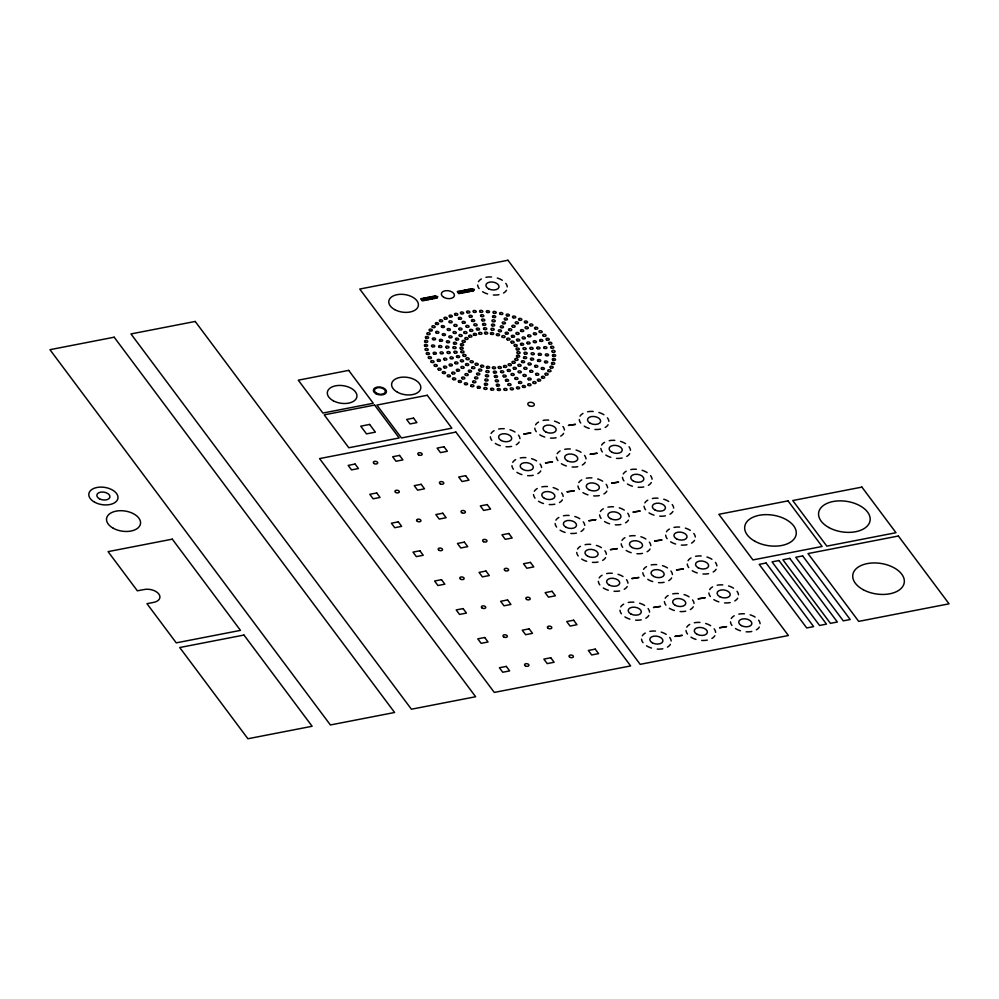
<?xml version="1.0" encoding="UTF-8"?>
<svg xmlns="http://www.w3.org/2000/svg" width="999" height="999" viewBox="0 0 999 999"><rect width="100%" height="100%" fill="white"/><g stroke="black" fill="none" stroke-linecap="round" stroke-linejoin="round"><path stroke-width="1.5" d="M523.938 433.941L530.944 432.942L523.926 434.053M545.529 462.837L552.547 461.838L545.541 462.987M575.362 424.463L568.394 425.412L575.412 424.3M567.132 491.745L574.15 490.746M574.1 490.909L567.132 491.87M596.99 453.321L589.984 454.295L597.015 453.209M611.6 483.104L618.618 482.117L611.613 483.279M595.741 519.755L588.736 520.779L595.754 519.655M633.204 512.012L640.222 511.013L633.191 512.112M617.332 548.688L610.327 549.662L617.357 548.563M631.942 578.471L638.96 577.472L631.942 578.621M654.807 540.921L661.813 539.922M661.8 540.047L654.795 541.046M653.546 607.38L660.551 606.381L653.546 607.529M683.366 568.993L676.398 569.954L683.416 568.831M675.149 636.288L682.155 635.289M682.105 635.451L675.137 636.413M704.994 597.864L698.001 598.838L705.019 597.739M719.617 627.647L726.623 626.648L719.617 627.822M436.925 297.989L437.737 296.653L435.389 295.941L420.779 298.776L422.302 300.824L436.925 297.989L432.18 296.566M470.804 288.961L473.951 289.935M468.668 289.373L473.351 290.809M466.545 289.785L471.216 291.221M464.41 290.209L469.093 291.646M462.287 290.622L466.958 292.058M460.152 291.034L464.835 292.47M458.029 291.446L462.699 292.882M457.929 292.482L460.576 293.294M434.303 296.154L437.45 297.115M430.045 296.978L434.727 298.414M427.922 297.39L432.604 298.826M425.786 297.802L430.469 299.238M423.663 298.214L428.346 299.65M421.528 298.626L426.211 300.062M421.441 299.675L424.088 300.487M506.481 290.284A14.948 8.866 8.7 0 1 503.558 293.007M498.938 294.668A14.948 8.866 8.7 0 1 493.344 294.992M487.612 293.956A14.948 8.866 8.7 0 1 482.617 291.708M479.12 288.586A14.948 8.866 8.7 0 1 477.659 285.065M478.446 281.693A14.948 8.866 8.7 0 1 481.368 278.971M485.976 277.322A14.948 8.866 8.7 0 1 491.583 276.985M497.315 278.022A14.948 8.866 8.7 0 1 502.31 280.282M505.806 283.391A14.948 8.866 8.7 0 1 507.267 286.913M519.155 442.033A14.948 8.866 8.7 0 1 516.233 444.755M511.625 446.403A14.948 8.866 8.7 0 1 506.031 446.74M500.299 445.691A14.948 8.866 8.7 0 1 495.304 443.444M491.808 440.322A14.948 8.866 8.7 0 1 490.347 436.8M491.133 433.429A14.948 8.866 8.7 0 1 494.055 430.706M498.663 429.058A14.948 8.866 8.7 0 1 504.258 428.721M509.989 429.77A14.948 8.866 8.7 0 1 514.985 432.018M518.481 435.139A14.948 8.866 8.7 0 1 519.955 438.648M540.759 470.941A14.948 8.866 8.7 0 1 537.837 473.663M533.229 475.312A14.948 8.866 8.7 0 1 527.634 475.636M521.903 474.6A14.948 8.866 8.7 0 1 516.908 472.352M513.411 469.23A14.948 8.866 8.7 0 1 511.938 465.709M512.737 462.337A14.948 8.866 8.7 0 1 515.659 459.615M520.267 457.967A14.948 8.866 8.7 0 1 525.861 457.629M531.593 458.678A14.948 8.866 8.7 0 1 536.588 460.926M540.084 464.048A14.948 8.866 8.7 0 1 541.545 467.557M562.362 499.85A14.948 8.866 8.7 0 1 559.44 502.559M554.832 504.22A14.948 8.866 8.7 0 1 549.238 504.545M543.493 503.508A14.948 8.866 8.7 0 1 538.511 501.261M535.014 498.139A14.948 8.866 8.7 0 1 533.541 494.617M534.34 491.246A14.948 8.866 8.7 0 1 537.262 488.523M541.87 486.875A14.948 8.866 8.7 0 1 547.464 486.538M553.196 487.574A14.948 8.866 8.7 0 1 558.191 489.835M561.688 492.957A14.948 8.866 8.7 0 1 563.149 496.466M583.965 528.746A14.948 8.866 8.7 0 1 581.043 531.468M576.435 533.129A14.948 8.866 8.7 0 1 570.829 533.454M565.097 532.417A14.948 8.866 8.7 0 1 560.102 530.169M556.618 527.047A14.948 8.866 8.7 0 1 555.144 523.526M555.931 520.154A14.948 8.866 8.7 0 1 558.853 517.432M563.473 515.784A14.948 8.866 8.7 0 1 569.068 515.447M574.8 516.483A14.948 8.866 8.7 0 1 579.795 518.743M583.291 521.865A14.948 8.866 8.7 0 1 584.752 525.374M605.569 557.654A14.948 8.866 8.7 0 1 602.647 560.377M598.039 562.037A14.948 8.866 8.7 0 1 592.432 562.362M586.7 561.326A14.948 8.866 8.7 0 1 581.705 559.078M578.209 555.956A14.948 8.866 8.7 0 1 576.748 552.435M577.534 549.063A14.948 8.866 8.7 0 1 580.456 546.341M585.077 544.692A14.948 8.866 8.7 0 1 590.671 544.355M596.403 545.392A14.948 8.866 8.7 0 1 601.398 547.652M604.894 550.774A14.948 8.866 8.7 0 1 606.356 554.283M627.172 586.563A14.948 8.866 8.7 0 1 624.25 589.285M619.63 590.933A14.948 8.866 8.7 0 1 614.035 591.271M608.304 590.234A14.948 8.866 8.7 0 1 603.309 587.974M599.812 584.865A14.948 8.866 8.7 0 1 598.351 581.343M599.138 577.971A14.948 8.866 8.7 0 1 602.06 575.249M606.68 573.588A14.948 8.866 8.7 0 1 612.275 573.264M618.006 574.3A14.948 8.866 8.7 0 1 623.001 576.548M626.498 579.67A14.948 8.866 8.7 0 1 627.959 583.191M648.776 615.471A14.948 8.866 8.7 0 1 645.854 618.194M641.233 619.842A14.948 8.866 8.7 0 1 635.639 620.179M629.907 619.143A14.948 8.866 8.7 0 1 624.912 616.883M621.415 613.761A14.948 8.866 8.7 0 1 619.954 610.252M620.741 606.88A14.948 8.866 8.7 0 1 623.663 604.158M628.271 602.497A14.948 8.866 8.7 0 1 633.878 602.172M639.61 603.209A14.948 8.866 8.7 0 1 644.605 605.456M648.101 608.578A14.948 8.866 8.7 0 1 649.562 612.1M670.379 644.38A14.948 8.866 8.7 0 1 667.457 647.102M662.837 648.751A14.948 8.866 8.7 0 1 657.242 649.088M651.51 648.051A14.948 8.866 8.7 0 1 646.515 645.791M643.019 642.669A14.948 8.866 8.7 0 1 641.558 639.16M642.345 635.776A14.948 8.866 8.7 0 1 645.267 633.066M649.874 631.405A14.948 8.866 8.7 0 1 655.481 631.081M661.213 632.117A14.948 8.866 8.7 0 1 666.208 634.365M669.705 637.487A14.948 8.866 8.7 0 1 671.166 641.008M714.834 635.739A14.948 8.866 8.7 0 1 711.912 638.461M707.304 640.109A14.948 8.866 8.7 0 1 701.71 640.446M695.978 639.41A14.948 8.866 8.7 0 1 690.983 637.15M687.487 634.028A14.948 8.866 8.7 0 1 686.026 630.519M686.812 627.147A14.948 8.866 8.7 0 1 689.735 624.425M694.342 622.764A14.948 8.866 8.7 0 1 699.937 622.439M705.669 623.476A14.948 8.866 8.7 0 1 710.664 625.724M714.16 628.846A14.948 8.866 8.7 0 1 715.634 632.367M693.231 606.83A14.948 8.866 8.7 0 1 690.309 609.552M685.701 611.201A14.948 8.866 8.7 0 1 680.107 611.538M674.375 610.501A14.948 8.866 8.7 0 1 669.38 608.254M665.883 605.132A14.948 8.866 8.7 0 1 664.422 601.61M665.209 598.239A14.948 8.866 8.7 0 1 668.131 595.516M672.739 593.868A14.948 8.866 8.7 0 1 678.333 593.531M684.078 594.567A14.948 8.866 8.7 0 1 689.06 596.815M692.557 599.937A14.948 8.866 8.7 0 1 694.03 603.458M671.64 577.922A14.948 8.866 8.7 0 1 668.718 580.644M664.098 582.305A14.948 8.866 8.7 0 1 658.503 582.629M652.772 581.593A14.948 8.866 8.7 0 1 647.777 579.345M644.28 576.223A14.948 8.866 8.7 0 1 642.819 572.702M643.606 569.33A14.948 8.866 8.7 0 1 646.528 566.608M651.136 564.959A14.948 8.866 8.7 0 1 656.743 564.622M662.474 565.659A14.948 8.866 8.7 0 1 667.469 567.919M670.953 571.041A14.948 8.866 8.7 0 1 672.427 574.55M650.037 549.013A14.948 8.866 8.7 0 1 647.115 551.735M642.494 553.396A14.948 8.866 8.7 0 1 636.9 553.721M631.168 552.684A14.948 8.866 8.7 0 1 626.173 550.437M622.677 547.315A14.948 8.866 8.7 0 1 621.216 543.793M622.002 540.422A14.948 8.866 8.7 0 1 624.924 537.699M629.532 536.051A14.948 8.866 8.7 0 1 635.139 535.714M640.871 536.75A14.948 8.866 8.7 0 1 645.866 539.01M649.362 542.132A14.948 8.866 8.7 0 1 650.824 545.641M628.433 520.117A14.948 8.866 8.7 0 1 625.511 522.827M620.891 524.487A14.948 8.866 8.7 0 1 615.297 524.812M609.565 523.776A14.948 8.866 8.7 0 1 604.57 521.528M601.073 518.406A14.948 8.866 8.7 0 1 599.612 514.885M600.399 511.513A14.948 8.866 8.7 0 1 603.321 508.791M607.941 507.142A14.948 8.866 8.7 0 1 613.536 506.805M619.268 507.842A14.948 8.866 8.7 0 1 624.263 510.102M627.759 513.224A14.948 8.866 8.7 0 1 629.22 516.733M606.83 491.208A14.948 8.866 8.7 0 1 603.908 493.931M599.3 495.579A14.948 8.866 8.7 0 1 593.693 495.904M587.961 494.867A14.948 8.866 8.7 0 1 582.966 492.619M579.47 489.498A14.948 8.866 8.7 0 1 578.009 485.976M578.796 482.604A14.948 8.866 8.7 0 1 581.718 479.882M586.338 478.234A14.948 8.866 8.7 0 1 591.932 477.897M597.664 478.946A14.948 8.866 8.7 0 1 602.659 481.193M606.156 484.315A14.948 8.866 8.7 0 1 607.617 487.824M585.227 462.3A14.948 8.866 8.7 0 1 582.305 465.022M577.697 466.67A14.948 8.866 8.7 0 1 572.09 467.008M566.358 465.959A14.948 8.866 8.7 0 1 561.363 463.711M557.879 460.589A14.948 8.866 8.7 0 1 556.406 457.08M557.192 453.696A14.948 8.866 8.7 0 1 560.114 450.974M564.735 449.325A14.948 8.866 8.7 0 1 570.329 448.988M576.061 450.037A14.948 8.866 8.7 0 1 581.056 452.285M584.552 455.407A14.948 8.866 8.7 0 1 586.013 458.928M563.623 433.391A14.948 8.866 8.7 0 1 560.701 436.113M556.093 437.762A14.948 8.866 8.7 0 1 550.499 438.099M544.755 437.05A14.948 8.866 8.7 0 1 539.772 434.802M536.276 431.68A14.948 8.866 8.7 0 1 534.802 428.171M535.601 424.787A14.948 8.866 8.7 0 1 538.523 422.065M543.131 420.417A14.948 8.866 8.7 0 1 548.726 420.092M554.457 421.128A14.948 8.866 8.7 0 1 559.452 423.376M562.949 426.498A14.948 8.866 8.7 0 1 564.41 430.02M608.091 424.75A14.948 8.866 8.7 0 1 605.169 427.472M600.561 429.12A14.948 8.866 8.7 0 1 594.954 429.458M589.223 428.421A14.948 8.866 8.7 0 1 584.228 426.161M580.731 423.039A14.948 8.866 8.7 0 1 579.27 419.53M580.057 416.146A14.948 8.866 8.7 0 1 582.979 413.436M587.599 411.775A14.948 8.866 8.7 0 1 593.194 411.451M598.925 412.487A14.948 8.866 8.7 0 1 603.92 414.735M607.417 417.857A14.948 8.866 8.7 0 1 608.878 421.378M629.695 453.658A14.948 8.866 8.7 0 1 626.773 456.381M622.152 458.029A14.948 8.866 8.7 0 1 616.558 458.366M610.826 457.317A14.948 8.866 8.7 0 1 605.831 455.069M602.335 451.948A14.948 8.866 8.7 0 1 600.874 448.439M601.66 445.054A14.948 8.866 8.7 0 1 604.582 442.332M609.203 440.684A14.948 8.866 8.7 0 1 614.797 440.359M620.529 441.396A14.948 8.866 8.7 0 1 625.524 443.643M629.02 446.765A14.948 8.866 8.7 0 1 630.481 450.287M651.298 482.567A14.948 8.866 8.7 0 1 648.376 485.289M643.756 486.938A14.948 8.866 8.7 0 1 638.161 487.275M632.429 486.226A14.948 8.866 8.7 0 1 627.434 483.978M623.938 480.856A14.948 8.866 8.7 0 1 622.477 477.347M623.264 473.963A14.948 8.866 8.7 0 1 626.186 471.241M630.794 469.592A14.948 8.866 8.7 0 1 636.4 469.255M642.132 470.304A14.948 8.866 8.7 0 1 647.127 472.552M650.624 475.674A14.948 8.866 8.7 0 1 652.085 479.195M672.901 511.476A14.948 8.866 8.7 0 1 669.967 514.198M665.359 515.846A14.948 8.866 8.7 0 1 659.765 516.171M654.033 515.134A14.948 8.866 8.7 0 1 649.038 512.887M645.541 509.765A14.948 8.866 8.7 0 1 644.08 506.243M644.867 502.872A14.948 8.866 8.7 0 1 647.789 500.149M652.397 498.501A14.948 8.866 8.7 0 1 658.004 498.164M663.736 499.213A14.948 8.866 8.7 0 1 668.731 501.461M672.215 504.582A14.948 8.866 8.7 0 1 673.688 508.091M694.492 540.384A14.948 8.866 8.7 0 1 691.57 543.094M686.962 544.755A14.948 8.866 8.7 0 1 681.368 545.079M675.636 544.043A14.948 8.866 8.7 0 1 670.641 541.795M667.145 538.673A14.948 8.866 8.7 0 1 665.684 535.152M666.47 531.78A14.948 8.866 8.7 0 1 669.392 529.058M674 527.41A14.948 8.866 8.7 0 1 679.595 527.072M685.339 528.109A14.948 8.866 8.7 0 1 690.321 530.369M693.818 533.491A14.948 8.866 8.7 0 1 695.292 537M716.096 569.293A14.948 8.866 8.7 0 1 713.174 572.002M708.566 573.663A14.948 8.866 8.7 0 1 702.971 573.988M697.24 572.951A14.948 8.866 8.7 0 1 692.245 570.704M688.748 567.582A14.948 8.866 8.7 0 1 687.275 564.06M688.074 560.689A14.948 8.866 8.7 0 1 690.996 557.966M695.604 556.318A14.948 8.866 8.7 0 1 701.198 555.981M706.93 557.017A14.948 8.866 8.7 0 1 711.925 559.278M715.421 562.4A14.948 8.866 8.7 0 1 716.895 565.909M737.699 598.189A14.948 8.866 8.7 0 1 734.777 600.911M730.169 602.572A14.948 8.866 8.7 0 1 724.575 602.897M718.83 601.86A14.948 8.866 8.7 0 1 713.848 599.612M710.351 596.49A14.948 8.866 8.7 0 1 708.878 592.969M709.677 589.597A14.948 8.866 8.7 0 1 712.599 586.875M717.207 585.227A14.948 8.866 8.7 0 1 722.801 584.89M728.533 585.926A14.948 8.866 8.7 0 1 733.528 588.186M737.025 591.308A14.948 8.866 8.7 0 1 738.486 594.817M759.302 627.097A14.948 8.866 8.7 0 1 756.38 629.82M751.772 631.468A14.948 8.866 8.7 0 1 746.166 631.805M740.434 630.769A14.948 8.866 8.7 0 1 735.439 628.521M731.955 625.399A14.948 8.866 8.7 0 1 730.481 621.878M731.268 618.506A14.948 8.866 8.7 0 1 734.203 615.784M738.81 614.135A14.948 8.866 8.7 0 1 744.405 613.798M750.137 614.835A14.948 8.866 8.7 0 1 755.132 617.082M758.628 620.204A14.948 8.866 8.7 0 1 760.089 623.726M474.225 289.473L473.414 290.796L458.803 293.644L457.267 291.596L471.89 288.748L474.225 289.473M507.967 260.252L359.752 289.048L640.184 664.335L788.411 635.526L507.967 260.252M114.173 337.2L49.95 349.687L330.394 724.962L394.617 712.487L114.173 337.2M195.205 321.453L130.969 333.941L411.413 709.215L475.636 696.74L195.205 321.453M348.688 370.379L298.289 380.182L322.877 413.062L373.264 403.271L348.688 370.379M374.613 405.07L324.213 414.86L348.801 447.752L399.188 437.962L374.613 405.07M427.272 395.279L376.873 405.07L401.448 437.962L451.848 428.171L427.272 395.279M369.618 424.438L360.726 426.173L366.496 433.878L375.387 432.155L369.618 424.438M413.549 418.106L406.63 419.443L409.99 423.938L416.908 422.602L413.549 418.106M455.906 432.092L319.555 458.591L494.28 692.419L630.644 665.921L455.906 432.092M355.095 464.048L348.176 465.397L351.536 469.892L358.454 468.543L355.095 464.048M399.55 455.407L392.644 456.755L396.004 461.251L402.922 459.902L399.55 455.407M444.018 446.765L437.1 448.114L440.459 452.609L447.377 451.273L444.018 446.765M376.698 492.957L369.78 494.305L373.139 498.801L380.057 497.452L376.698 492.957M421.153 484.315L414.235 485.664L417.607 490.159L424.513 488.811L421.153 484.315M465.621 475.674L458.703 477.023L462.062 481.518L468.981 480.169L465.621 475.674M172.303 539.16L108.079 551.635L137.363 590.821L144.143 589.51A11.064 6.568 8.7 0 1 158.829 594.005A11.064 6.568 8.7 0 1 153.746 602.36L146.965 603.671L176.249 642.856L240.472 630.381L172.303 539.16M398.301 521.865L391.383 523.214L394.742 527.709L401.66 526.361L398.301 521.865M442.757 513.224L435.839 514.572L439.198 519.068L446.116 517.719L442.757 513.224M487.225 504.582L480.307 505.931L483.666 510.427L490.584 509.078L487.225 504.582M419.892 550.774L412.987 552.122L416.346 556.618L423.251 555.269L419.892 550.774M464.36 542.132L457.442 543.481L460.801 547.976L467.719 546.628L464.36 542.132M508.828 533.491L501.91 534.84L505.269 539.335L512.187 537.986L508.828 533.491M788.011 500.874L718.843 514.31L752.934 559.915L822.102 546.478L788.011 500.874M861.912 487.1L792.744 500.536L826.835 546.141L895.991 532.704L861.912 487.1M441.496 579.682L434.577 581.018L437.937 585.526L444.855 584.178L441.496 579.682M485.964 571.041L479.045 572.39L482.405 576.885L489.323 575.536L485.964 571.041M530.432 562.4L523.513 563.748L526.873 568.244L533.791 566.895L530.432 562.4M243.968 635.052L179.733 647.527L247.902 738.748L312.125 726.273L243.968 635.052M463.099 608.591L456.181 609.927L459.54 614.422L466.458 613.086L463.099 608.591M507.567 599.949L500.649 601.286L504.008 605.794L510.926 604.445L507.567 599.949M552.035 591.308L545.117 592.657L548.476 597.152L555.394 595.804L552.035 591.308M898.376 536.013L808.016 553.571L858.703 621.378L949.05 603.821L898.376 536.013M766.108 563.024L759.19 564.36L806.717 627.959L813.636 626.61L766.108 563.024M778.958 560.526L772.04 561.863L819.567 625.461L826.485 624.125L778.958 560.526M789.822 558.416L782.904 559.752L830.431 623.351L837.349 622.002L789.822 558.416M802.672 555.919L795.753 557.255L843.281 620.854L850.199 619.517L802.672 555.919M484.702 637.499L477.784 638.836L481.143 643.331L488.061 641.995L484.702 637.499M529.17 628.858L522.252 630.194L525.611 634.69L532.529 633.354L529.17 628.858M573.638 620.217L566.72 621.553L570.079 626.061L576.997 624.712L573.638 620.217M506.306 666.395L499.388 667.744L502.747 672.24L509.665 670.903L506.306 666.395M550.774 657.767L543.856 659.103L547.215 663.598L554.133 662.262L550.774 657.767M595.229 649.125L588.324 650.461L591.683 654.957L598.601 653.621L595.229 649.125M755.007 541.321A26.011 15.435 8.7 0 0 796.103 534.752A26.011 15.435 8.7 0 0 760.314 515.097A26.011 15.435 8.7 0 0 755.007 541.321M828.895 527.547A26.011 15.435 8.7 0 0 870.004 520.991A26.011 15.435 8.7 0 0 834.202 501.323A26.011 15.435 8.7 0 0 828.895 527.547M863.061 589.622A26.011 15.435 8.7 0 0 904.17 583.054A26.011 15.435 8.7 0 0 868.368 563.399A26.011 15.435 8.7 0 0 863.061 589.622M394.705 309.615A14.948 8.866 8.7 0 0 418.319 305.856A14.948 8.866 8.7 0 0 397.752 294.555A14.948 8.866 8.7 0 0 394.705 309.615M443.931 297.427A6.643 3.946 8.7 0 0 454.433 295.754A6.643 3.946 8.7 0 0 445.292 290.734A6.643 3.946 8.7 0 0 443.931 297.427M488.511 288.773A6.643 3.946 8.7 0 0 499.013 287.1A6.643 3.946 8.7 0 0 489.872 282.08A6.643 3.946 8.7 0 0 488.511 288.773M479.295 334.016A1.661 0.987 8.7 0 0 481.955 333.654A1.661 0.987 8.7 0 0 479.732 332.367A1.661 0.987 8.7 0 0 479.295 334.016M485.089 333.728A1.661 0.987 8.7 0 0 487.724 333.354A1.661 0.987 8.7 0 0 485.502 332.068A1.661 0.987 8.7 0 0 485.089 333.728M491.033 334.19A1.661 0.987 8.7 0 0 493.681 333.816A1.661 0.987 8.7 0 0 491.446 332.53A1.661 0.987 8.7 0 0 491.033 334.19M496.903 335.402A1.661 0.987 8.7 0 0 499.537 335.015A1.661 0.987 8.7 0 0 497.29 333.741A1.661 0.987 8.7 0 0 496.903 335.402M502.422 337.287A1.661 0.987 8.7 0 0 505.057 336.9A1.661 0.987 8.7 0 0 502.797 335.627A1.661 0.987 8.7 0 0 502.422 337.287M507.355 339.785A1.661 0.987 8.7 0 0 509.989 339.385A1.661 0.987 8.7 0 0 507.717 338.124A1.661 0.987 8.7 0 0 507.355 339.785M511.488 342.782A1.661 0.987 8.7 0 0 514.11 342.37A1.661 0.987 8.7 0 0 511.838 341.121A1.661 0.987 8.7 0 0 511.488 342.782M514.647 346.141A1.661 0.987 8.7 0 0 517.257 345.716A1.661 0.987 8.7 0 0 514.985 344.468A1.661 0.987 8.7 0 0 514.647 346.141M516.683 349.712A1.661 0.987 8.7 0 0 519.293 349.288A1.661 0.987 8.7 0 0 516.995 348.039A1.661 0.987 8.7 0 0 516.683 349.712M517.507 353.346A1.661 0.987 8.7 0 0 520.104 352.909A1.661 0.987 8.7 0 0 517.819 351.673A1.661 0.987 8.7 0 0 517.507 353.346M517.082 356.88A1.661 0.987 8.7 0 0 519.68 356.443A1.661 0.987 8.7 0 0 517.382 355.207A1.661 0.987 8.7 0 0 517.082 356.88M515.447 360.164A1.661 0.987 8.7 0 0 518.031 359.715A1.661 0.987 8.7 0 0 515.721 358.491A1.661 0.987 8.7 0 0 515.447 360.164M512.649 363.062A1.661 0.987 8.7 0 0 515.234 362.6A1.661 0.987 8.7 0 0 512.912 361.376A1.661 0.987 8.7 0 0 512.649 363.062M508.728 365.372A1.661 0.987 8.7 0 0 511.388 365.035A1.661 0.987 8.7 0 0 509.19 363.723A1.661 0.987 8.7 0 0 508.728 365.372M504.033 367.12A1.661 0.987 8.7 0 0 506.693 366.77A1.661 0.987 8.7 0 0 504.483 365.472A1.661 0.987 8.7 0 0 504.033 367.12M498.688 368.169A1.661 0.987 8.7 0 0 501.336 367.807A1.661 0.987 8.7 0 0 499.125 366.508A1.661 0.987 8.7 0 0 498.688 368.169M492.919 368.456A1.661 0.987 8.7 0 0 495.566 368.094A1.661 0.987 8.7 0 0 493.344 366.808A1.661 0.987 8.7 0 0 492.919 368.456M486.975 367.994A1.661 0.987 8.7 0 0 489.622 367.62A1.661 0.987 8.7 0 0 487.387 366.346A1.661 0.987 8.7 0 0 486.975 367.994M481.131 366.795A1.661 0.987 8.7 0 0 483.766 366.408A1.661 0.987 8.7 0 0 481.518 365.135A1.661 0.987 8.7 0 0 481.131 366.795M475.611 364.91A1.661 0.987 8.7 0 0 478.246 364.523A1.661 0.987 8.7 0 0 475.999 363.249A1.661 0.987 8.7 0 0 475.611 364.91M470.691 362.425A1.661 0.987 8.7 0 0 473.314 362.025A1.661 0.987 8.7 0 0 471.053 360.764A1.661 0.987 8.7 0 0 470.691 362.425M466.57 359.44A1.661 0.987 8.7 0 0 469.193 359.028A1.661 0.987 8.7 0 0 466.92 357.767A1.661 0.987 8.7 0 0 466.57 359.44M463.436 356.094A1.661 0.987 8.7 0 0 466.046 355.669A1.661 0.987 8.7 0 0 463.773 354.42A1.661 0.987 8.7 0 0 463.436 356.094M461.413 352.522A1.661 0.987 8.7 0 0 464.023 352.098A1.661 0.987 8.7 0 0 461.738 350.849A1.661 0.987 8.7 0 0 461.413 352.522M460.601 348.888A1.661 0.987 8.7 0 0 463.199 348.464A1.661 0.987 8.7 0 0 460.914 347.227A1.661 0.987 8.7 0 0 460.601 348.888M461.026 345.367A1.661 0.987 8.7 0 0 463.623 344.917A1.661 0.987 8.7 0 0 461.326 343.693A1.661 0.987 8.7 0 0 461.026 345.367M462.687 342.083A1.661 0.987 8.7 0 0 465.284 341.633A1.661 0.987 8.7 0 0 462.974 340.409A1.661 0.987 8.7 0 0 462.687 342.083M465.497 339.198A1.661 0.987 8.7 0 0 468.081 338.748A1.661 0.987 8.7 0 0 465.771 337.525A1.661 0.987 8.7 0 0 465.497 339.198M469.243 336.788A1.661 0.987 8.7 0 0 471.903 336.438A1.661 0.987 8.7 0 0 469.705 335.14A1.661 0.987 8.7 0 0 469.243 336.788M473.938 335.052A1.661 0.987 8.7 0 0 476.598 334.702A1.661 0.987 8.7 0 0 474.388 333.404A1.661 0.987 8.7 0 0 473.938 335.052M441.92 327.272A1.661 0.987 8.7 0 0 444.505 326.81A1.661 0.987 8.7 0 0 442.195 325.599A1.661 0.987 8.7 0 0 441.92 327.272M455.132 315.01A1.661 0.987 8.7 0 0 457.792 314.648A1.661 0.987 8.7 0 0 455.581 313.361A1.661 0.987 8.7 0 0 455.132 315.01M470.179 331.044A1.661 0.987 8.7 0 0 472.839 330.694A1.661 0.987 8.7 0 0 470.629 329.395A1.661 0.987 8.7 0 0 470.179 331.044M466.421 327.035A1.661 0.987 8.7 0 0 469.068 326.673A1.661 0.987 8.7 0 0 466.858 325.387A1.661 0.987 8.7 0 0 466.421 327.035M462.662 323.027A1.661 0.987 8.7 0 0 465.309 322.665A1.661 0.987 8.7 0 0 463.099 321.378A1.661 0.987 8.7 0 0 462.662 323.027M458.891 319.018A1.661 0.987 8.7 0 0 461.55 318.656A1.661 0.987 8.7 0 0 459.34 317.37A1.661 0.987 8.7 0 0 458.891 319.018M449.675 316.795A1.661 0.987 8.7 0 0 452.297 316.396A1.661 0.987 8.7 0 0 450.025 315.135A1.661 0.987 8.7 0 0 449.675 316.795M444.567 318.918A1.661 0.987 8.7 0 0 447.227 318.569A1.661 0.987 8.7 0 0 445.017 317.27A1.661 0.987 8.7 0 0 444.567 318.918M464.31 333.216A1.661 0.987 8.7 0 0 466.97 332.867A1.661 0.987 8.7 0 0 464.76 331.568A1.661 0.987 8.7 0 0 464.31 333.216M459.365 329.645A1.661 0.987 8.7 0 0 462.025 329.295A1.661 0.987 8.7 0 0 459.827 327.997A1.661 0.987 8.7 0 0 459.365 329.645M454.433 326.061A1.661 0.987 8.7 0 0 457.092 325.724A1.661 0.987 8.7 0 0 454.895 324.425A1.661 0.987 8.7 0 0 454.433 326.061M449.5 322.49A1.661 0.987 8.7 0 0 452.16 322.153A1.661 0.987 8.7 0 0 449.95 320.841A1.661 0.987 8.7 0 0 449.5 322.49M440.022 321.441A1.661 0.987 8.7 0 0 442.644 321.041A1.661 0.987 8.7 0 0 440.384 319.78A1.661 0.987 8.7 0 0 440.022 321.441M436.026 324.288A1.661 0.987 8.7 0 0 438.611 323.838A1.661 0.987 8.7 0 0 436.301 322.615A1.661 0.987 8.7 0 0 436.026 324.288M459.602 336.213A1.661 0.987 8.7 0 0 462.187 335.764A1.661 0.987 8.7 0 0 459.877 334.54A1.661 0.987 8.7 0 0 459.602 336.213M453.708 333.241A1.661 0.987 8.7 0 0 456.293 332.779A1.661 0.987 8.7 0 0 453.983 331.556A1.661 0.987 8.7 0 0 453.708 333.241M447.814 330.257A1.661 0.987 8.7 0 0 450.399 329.795A1.661 0.987 8.7 0 0 448.089 328.571A1.661 0.987 8.7 0 0 447.814 330.257M432.517 327.385A1.661 0.987 8.7 0 0 435.139 326.985A1.661 0.987 8.7 0 0 432.892 325.724A1.661 0.987 8.7 0 0 432.517 327.385M429.72 330.781A1.661 0.987 8.7 0 0 432.305 330.332A1.661 0.987 8.7 0 0 429.995 329.108A1.661 0.987 8.7 0 0 429.72 330.781M456.093 339.822A1.661 0.987 8.7 0 0 458.691 339.373A1.661 0.987 8.7 0 0 456.381 338.149A1.661 0.987 8.7 0 0 456.093 339.822M449.5 337.562A1.661 0.987 8.7 0 0 452.085 337.113A1.661 0.987 8.7 0 0 449.787 335.889A1.661 0.987 8.7 0 0 449.5 337.562M442.907 335.302A1.661 0.987 8.7 0 0 445.492 334.852A1.661 0.987 8.7 0 0 443.181 333.629A1.661 0.987 8.7 0 0 442.907 335.302M436.313 333.042A1.661 0.987 8.7 0 0 438.898 332.592A1.661 0.987 8.7 0 0 436.588 331.368A1.661 0.987 8.7 0 0 436.313 333.042M427.472 334.353A1.661 0.987 8.7 0 0 430.107 333.966A1.661 0.987 8.7 0 0 427.859 332.692A1.661 0.987 8.7 0 0 427.472 334.353M425.999 338.162A1.661 0.987 8.7 0 0 428.596 337.724A1.661 0.987 8.7 0 0 426.298 336.488A1.661 0.987 8.7 0 0 425.999 338.162M454.021 343.918A1.661 0.987 8.7 0 0 456.618 343.481A1.661 0.987 8.7 0 0 454.32 342.245A1.661 0.987 8.7 0 0 454.021 343.918M447.015 342.482A1.661 0.987 8.7 0 0 449.612 342.045A1.661 0.987 8.7 0 0 447.315 340.809A1.661 0.987 8.7 0 0 447.015 342.482M440.01 341.046A1.661 0.987 8.7 0 0 442.607 340.597A1.661 0.987 8.7 0 0 440.309 339.373A1.661 0.987 8.7 0 0 440.01 341.046M433.004 339.61A1.661 0.987 8.7 0 0 435.601 339.161A1.661 0.987 8.7 0 0 433.304 337.924A1.661 0.987 8.7 0 0 433.004 339.61M425.124 342.058A1.661 0.987 8.7 0 0 427.759 341.683A1.661 0.987 8.7 0 0 425.524 340.409A1.661 0.987 8.7 0 0 425.124 342.058M425.037 346.116A1.661 0.987 8.7 0 0 427.634 345.679A1.661 0.987 8.7 0 0 425.349 344.443A1.661 0.987 8.7 0 0 425.037 346.116M453.484 348.339A1.661 0.987 8.7 0 0 456.093 347.902A1.661 0.987 8.7 0 0 453.796 346.665A1.661 0.987 8.7 0 0 453.484 348.339M446.378 347.777A1.661 0.987 8.7 0 0 448.976 347.352A1.661 0.987 8.7 0 0 446.69 346.104A1.661 0.987 8.7 0 0 446.378 347.777M439.26 347.227A1.661 0.987 8.7 0 0 441.87 346.79A1.661 0.987 8.7 0 0 439.572 345.554A1.661 0.987 8.7 0 0 439.26 347.227M432.155 346.665A1.661 0.987 8.7 0 0 434.752 346.241A1.661 0.987 8.7 0 0 432.455 344.992A1.661 0.987 8.7 0 0 432.155 346.665M425.562 350.162A1.661 0.987 8.7 0 0 428.209 349.8A1.661 0.987 8.7 0 0 425.974 348.514A1.661 0.987 8.7 0 0 425.562 350.162M426.873 354.283A1.661 0.987 8.7 0 0 429.483 353.858A1.661 0.987 8.7 0 0 427.197 352.61A1.661 0.987 8.7 0 0 426.873 354.283M454.508 352.872A1.661 0.987 8.7 0 0 457.117 352.447A1.661 0.987 8.7 0 0 454.832 351.198A1.661 0.987 8.7 0 0 454.508 352.872M447.602 353.221A1.661 0.987 8.7 0 0 450.212 352.797A1.661 0.987 8.7 0 0 447.927 351.548A1.661 0.987 8.7 0 0 447.602 353.221M440.684 353.571A1.661 0.987 8.7 0 0 443.294 353.147A1.661 0.987 8.7 0 0 441.009 351.91A1.661 0.987 8.7 0 0 440.684 353.571M433.778 353.933A1.661 0.987 8.7 0 0 436.388 353.496A1.661 0.987 8.7 0 0 434.103 352.26A1.661 0.987 8.7 0 0 433.778 353.933M428.771 358.304A1.661 0.987 8.7 0 0 431.431 357.942A1.661 0.987 8.7 0 0 429.208 356.655A1.661 0.987 8.7 0 0 428.771 358.304M431.431 362.312A1.661 0.987 8.7 0 0 434.041 361.888A1.661 0.987 8.7 0 0 431.768 360.639A1.661 0.987 8.7 0 0 431.431 362.312M457.03 357.33A1.661 0.987 8.7 0 0 459.652 356.918A1.661 0.987 8.7 0 0 457.367 355.669A1.661 0.987 8.7 0 0 457.03 357.33M450.636 358.579A1.661 0.987 8.7 0 0 453.246 358.154A1.661 0.987 8.7 0 0 450.974 356.905A1.661 0.987 8.7 0 0 450.636 358.579M444.23 359.815A1.661 0.987 8.7 0 0 446.84 359.403A1.661 0.987 8.7 0 0 444.567 358.154A1.661 0.987 8.7 0 0 444.23 359.815M437.824 361.064A1.661 0.987 8.7 0 0 440.447 360.651A1.661 0.987 8.7 0 0 438.161 359.39A1.661 0.987 8.7 0 0 437.824 361.064M434.615 366.133A1.661 0.987 8.7 0 0 437.275 365.784A1.661 0.987 8.7 0 0 435.064 364.485A1.661 0.987 8.7 0 0 434.615 366.133M438.499 369.842A1.661 0.987 8.7 0 0 441.121 369.443A1.661 0.987 8.7 0 0 438.848 368.181A1.661 0.987 8.7 0 0 438.499 369.842M460.964 361.513A1.661 0.987 8.7 0 0 463.573 361.114A1.661 0.987 8.7 0 0 461.313 359.852A1.661 0.987 8.7 0 0 460.964 361.513M455.344 363.599A1.661 0.987 8.7 0 0 457.967 363.186A1.661 0.987 8.7 0 0 455.694 361.938A1.661 0.987 8.7 0 0 455.344 363.599M449.725 365.684A1.661 0.987 8.7 0 0 452.347 365.272A1.661 0.987 8.7 0 0 450.074 364.011A1.661 0.987 8.7 0 0 449.725 365.684M444.118 367.769A1.661 0.987 8.7 0 0 446.74 367.357A1.661 0.987 8.7 0 0 444.468 366.096A1.661 0.987 8.7 0 0 444.118 367.769M442.844 373.301A1.661 0.987 8.7 0 0 445.504 372.952A1.661 0.987 8.7 0 0 443.294 371.653A1.661 0.987 8.7 0 0 442.844 373.301M447.777 376.561A1.661 0.987 8.7 0 0 450.399 376.161A1.661 0.987 8.7 0 0 448.139 374.9A1.661 0.987 8.7 0 0 447.777 376.561M466.108 365.247A1.661 0.987 8.7 0 0 468.731 364.847A1.661 0.987 8.7 0 0 466.471 363.586A1.661 0.987 8.7 0 0 466.108 365.247M461.526 368.082A1.661 0.987 8.7 0 0 464.148 367.682A1.661 0.987 8.7 0 0 461.888 366.421A1.661 0.987 8.7 0 0 461.526 368.082M456.943 370.904A1.661 0.987 8.7 0 0 459.565 370.504A1.661 0.987 8.7 0 0 457.305 369.243A1.661 0.987 8.7 0 0 456.943 370.904M452.36 373.738A1.661 0.987 8.7 0 0 454.982 373.339A1.661 0.987 8.7 0 0 452.722 372.078A1.661 0.987 8.7 0 0 452.36 373.738M453.171 379.558A1.661 0.987 8.7 0 0 455.756 379.096A1.661 0.987 8.7 0 0 453.446 377.872A1.661 0.987 8.7 0 0 453.171 379.558M458.866 382.18A1.661 0.987 8.7 0 0 461.488 381.78A1.661 0.987 8.7 0 0 459.24 380.507A1.661 0.987 8.7 0 0 458.866 382.18M472.265 368.369A1.661 0.987 8.7 0 0 474.9 367.969A1.661 0.987 8.7 0 0 472.639 366.708A1.661 0.987 8.7 0 0 472.265 368.369M468.918 371.815A1.661 0.987 8.7 0 0 471.54 371.428A1.661 0.987 8.7 0 0 469.293 370.154A1.661 0.987 8.7 0 0 468.918 371.815M465.559 375.274A1.661 0.987 8.7 0 0 468.194 374.875A1.661 0.987 8.7 0 0 465.946 373.614A1.661 0.987 8.7 0 0 465.559 375.274M462.212 378.721A1.661 0.987 8.7 0 0 464.847 378.334A1.661 0.987 8.7 0 0 462.587 377.06A1.661 0.987 8.7 0 0 462.212 378.721M464.985 384.503A1.661 0.987 8.7 0 0 467.569 384.053A1.661 0.987 8.7 0 0 465.259 382.829A1.661 0.987 8.7 0 0 464.985 384.503M471.266 386.426A1.661 0.987 8.7 0 0 473.901 386.039A1.661 0.987 8.7 0 0 471.653 384.765A1.661 0.987 8.7 0 0 471.266 386.426M479.158 370.729A1.661 0.987 8.7 0 0 481.793 370.342A1.661 0.987 8.7 0 0 479.545 369.068A1.661 0.987 8.7 0 0 479.158 370.729M477.185 374.65A1.661 0.987 8.7 0 0 479.82 374.263A1.661 0.987 8.7 0 0 477.572 372.989A1.661 0.987 8.7 0 0 477.185 374.65M475.212 378.571A1.661 0.987 8.7 0 0 477.847 378.184A1.661 0.987 8.7 0 0 475.599 376.91A1.661 0.987 8.7 0 0 475.212 378.571M473.239 382.492A1.661 0.987 8.7 0 0 475.874 382.118A1.661 0.987 8.7 0 0 473.626 380.844A1.661 0.987 8.7 0 0 473.239 382.492M477.834 387.999A1.661 0.987 8.7 0 0 480.432 387.562A1.661 0.987 8.7 0 0 478.134 386.326A1.661 0.987 8.7 0 0 477.834 387.999M484.44 389.123A1.661 0.987 8.7 0 0 487.087 388.748A1.661 0.987 8.7 0 0 484.84 387.475A1.661 0.987 8.7 0 0 484.44 389.123M486.476 372.227A1.661 0.987 8.7 0 0 489.11 371.853A1.661 0.987 8.7 0 0 486.875 370.567A1.661 0.987 8.7 0 0 486.476 372.227M485.964 376.448A1.661 0.987 8.7 0 0 488.598 376.074A1.661 0.987 8.7 0 0 486.363 374.8A1.661 0.987 8.7 0 0 485.964 376.448M485.452 380.681A1.661 0.987 8.7 0 0 488.099 380.294A1.661 0.987 8.7 0 0 485.864 379.021A1.661 0.987 8.7 0 0 485.452 380.681M484.952 384.902A1.661 0.987 8.7 0 0 487.587 384.528A1.661 0.987 8.7 0 0 485.352 383.241A1.661 0.987 8.7 0 0 484.952 384.902M491.183 389.885A1.661 0.987 8.7 0 0 493.793 389.46A1.661 0.987 8.7 0 0 491.496 388.211A1.661 0.987 8.7 0 0 491.183 389.885M497.814 390.172A1.661 0.987 8.7 0 0 500.462 389.797A1.661 0.987 8.7 0 0 498.239 388.524A1.661 0.987 8.7 0 0 497.814 390.172M493.906 372.802A1.661 0.987 8.7 0 0 496.54 372.44A1.661 0.987 8.7 0 0 494.318 371.153A1.661 0.987 8.7 0 0 493.906 372.802M494.88 377.147A1.661 0.987 8.7 0 0 497.527 376.773A1.661 0.987 8.7 0 0 495.292 375.487A1.661 0.987 8.7 0 0 494.88 377.147M495.854 381.493A1.661 0.987 8.7 0 0 498.501 381.118A1.661 0.987 8.7 0 0 496.278 379.832A1.661 0.987 8.7 0 0 495.854 381.493M496.84 385.826A1.661 0.987 8.7 0 0 499.488 385.464A1.661 0.987 8.7 0 0 497.252 384.178A1.661 0.987 8.7 0 0 496.84 385.826M504.445 390.085A1.661 0.987 8.7 0 0 507.055 389.66A1.661 0.987 8.7 0 0 504.77 388.411A1.661 0.987 8.7 0 0 504.445 390.085M510.814 389.51A1.661 0.987 8.7 0 0 513.461 389.148A1.661 0.987 8.7 0 0 511.238 387.862A1.661 0.987 8.7 0 0 510.814 389.51M501.111 372.427A1.661 0.987 8.7 0 0 503.771 372.065A1.661 0.987 8.7 0 0 501.548 370.779A1.661 0.987 8.7 0 0 501.111 372.427M503.533 376.698A1.661 0.987 8.7 0 0 506.193 376.336A1.661 0.987 8.7 0 0 503.971 375.05A1.661 0.987 8.7 0 0 503.533 376.698M505.956 380.969A1.661 0.987 8.7 0 0 508.616 380.607A1.661 0.987 8.7 0 0 506.393 379.32A1.661 0.987 8.7 0 0 505.956 380.969M508.391 385.239A1.661 0.987 8.7 0 0 511.038 384.877A1.661 0.987 8.7 0 0 508.816 383.591A1.661 0.987 8.7 0 0 508.391 385.239M517.032 388.561A1.661 0.987 8.7 0 0 519.642 388.149A1.661 0.987 8.7 0 0 517.37 386.9A1.661 0.987 8.7 0 0 517.032 388.561M522.852 387.162A1.661 0.987 8.7 0 0 525.499 386.813A1.661 0.987 8.7 0 0 523.289 385.514A1.661 0.987 8.7 0 0 522.852 387.162M507.804 371.128A1.661 0.987 8.7 0 0 510.452 370.779A1.661 0.987 8.7 0 0 508.241 369.48A1.661 0.987 8.7 0 0 507.804 371.128M511.563 375.137A1.661 0.987 8.7 0 0 514.223 374.787A1.661 0.987 8.7 0 0 512 373.489A1.661 0.987 8.7 0 0 511.563 375.137M515.322 379.145A1.661 0.987 8.7 0 0 517.981 378.796A1.661 0.987 8.7 0 0 515.771 377.497A1.661 0.987 8.7 0 0 515.322 379.145M519.08 383.154A1.661 0.987 8.7 0 0 521.74 382.804A1.661 0.987 8.7 0 0 519.53 381.506A1.661 0.987 8.7 0 0 519.08 383.154M528.384 385.414A1.661 0.987 8.7 0 0 531.006 385.002A1.661 0.987 8.7 0 0 528.733 383.753A1.661 0.987 8.7 0 0 528.384 385.414M533.404 383.241A1.661 0.987 8.7 0 0 536.063 382.904A1.661 0.987 8.7 0 0 533.866 381.593A1.661 0.987 8.7 0 0 533.404 383.241M513.661 368.943A1.661 0.987 8.7 0 0 516.321 368.606A1.661 0.987 8.7 0 0 514.123 367.307A1.661 0.987 8.7 0 0 513.661 368.943M518.593 372.527A1.661 0.987 8.7 0 0 521.253 372.177A1.661 0.987 8.7 0 0 519.055 370.879A1.661 0.987 8.7 0 0 518.593 372.527M523.538 376.099A1.661 0.987 8.7 0 0 526.198 375.749A1.661 0.987 8.7 0 0 523.988 374.45A1.661 0.987 8.7 0 0 523.538 376.099M528.471 379.67A1.661 0.987 8.7 0 0 531.131 379.32A1.661 0.987 8.7 0 0 528.933 378.022A1.661 0.987 8.7 0 0 528.471 379.67M538.024 380.769A1.661 0.987 8.7 0 0 540.659 380.369A1.661 0.987 8.7 0 0 538.399 379.108A1.661 0.987 8.7 0 0 538.024 380.769M542.12 377.972A1.661 0.987 8.7 0 0 544.705 377.51A1.661 0.987 8.7 0 0 542.382 376.286A1.661 0.987 8.7 0 0 542.12 377.972M518.543 366.046A1.661 0.987 8.7 0 0 521.128 365.584A1.661 0.987 8.7 0 0 518.806 364.36A1.661 0.987 8.7 0 0 518.543 366.046M524.438 369.018A1.661 0.987 8.7 0 0 527.022 368.569A1.661 0.987 8.7 0 0 524.7 367.345A1.661 0.987 8.7 0 0 524.438 369.018M530.332 372.003A1.661 0.987 8.7 0 0 532.917 371.553A1.661 0.987 8.7 0 0 530.594 370.329A1.661 0.987 8.7 0 0 530.332 372.003M536.226 374.987A1.661 0.987 8.7 0 0 538.811 374.525A1.661 0.987 8.7 0 0 536.488 373.301A1.661 0.987 8.7 0 0 536.226 374.987M545.529 374.825A1.661 0.987 8.7 0 0 548.151 374.425A1.661 0.987 8.7 0 0 545.904 373.164A1.661 0.987 8.7 0 0 545.529 374.825M548.414 371.466A1.661 0.987 8.7 0 0 551.011 371.016A1.661 0.987 8.7 0 0 548.701 369.792A1.661 0.987 8.7 0 0 548.414 371.466M522.04 362.425A1.661 0.987 8.7 0 0 524.625 361.975A1.661 0.987 8.7 0 0 522.315 360.751A1.661 0.987 8.7 0 0 522.04 362.425M528.633 364.685A1.661 0.987 8.7 0 0 531.218 364.235A1.661 0.987 8.7 0 0 528.908 363.012A1.661 0.987 8.7 0 0 528.633 364.685M535.227 366.945A1.661 0.987 8.7 0 0 537.812 366.496A1.661 0.987 8.7 0 0 535.514 365.272A1.661 0.987 8.7 0 0 535.227 366.945M541.82 369.205A1.661 0.987 8.7 0 0 544.418 368.756A1.661 0.987 8.7 0 0 542.107 367.532A1.661 0.987 8.7 0 0 541.82 369.205M550.561 367.844A1.661 0.987 8.7 0 0 553.196 367.457A1.661 0.987 8.7 0 0 550.948 366.183A1.661 0.987 8.7 0 0 550.561 367.844M552.122 364.086A1.661 0.987 8.7 0 0 554.72 363.636A1.661 0.987 8.7 0 0 552.41 362.412A1.661 0.987 8.7 0 0 552.122 364.086M524.088 358.316A1.661 0.987 8.7 0 0 526.685 357.879A1.661 0.987 8.7 0 0 524.388 356.643A1.661 0.987 8.7 0 0 524.088 358.316M531.093 359.765A1.661 0.987 8.7 0 0 533.691 359.315A1.661 0.987 8.7 0 0 531.393 358.092A1.661 0.987 8.7 0 0 531.093 359.765M538.099 361.201A1.661 0.987 8.7 0 0 540.709 360.764A1.661 0.987 8.7 0 0 538.399 359.528A1.661 0.987 8.7 0 0 538.099 361.201M545.117 362.637A1.661 0.987 8.7 0 0 547.714 362.2A1.661 0.987 8.7 0 0 545.404 360.964A1.661 0.987 8.7 0 0 545.117 362.637M552.897 360.127A1.661 0.987 8.7 0 0 555.531 359.752A1.661 0.987 8.7 0 0 553.296 358.466A1.661 0.987 8.7 0 0 552.897 360.127M553.071 356.131A1.661 0.987 8.7 0 0 555.669 355.694A1.661 0.987 8.7 0 0 553.371 354.458A1.661 0.987 8.7 0 0 553.071 356.131M524.612 353.896A1.661 0.987 8.7 0 0 527.222 353.471A1.661 0.987 8.7 0 0 524.925 352.235A1.661 0.987 8.7 0 0 524.612 353.896M531.73 354.458A1.661 0.987 8.7 0 0 534.328 354.021A1.661 0.987 8.7 0 0 532.042 352.784A1.661 0.987 8.7 0 0 531.73 354.458M538.836 355.02A1.661 0.987 8.7 0 0 541.446 354.583A1.661 0.987 8.7 0 0 539.148 353.346A1.661 0.987 8.7 0 0 538.836 355.02M545.953 355.569A1.661 0.987 8.7 0 0 548.563 355.132A1.661 0.987 8.7 0 0 546.266 353.896A1.661 0.987 8.7 0 0 545.953 355.569M552.447 352.023A1.661 0.987 8.7 0 0 555.094 351.648A1.661 0.987 8.7 0 0 552.859 350.362A1.661 0.987 8.7 0 0 552.447 352.023M551.211 347.952A1.661 0.987 8.7 0 0 553.821 347.527A1.661 0.987 8.7 0 0 551.535 346.278A1.661 0.987 8.7 0 0 551.211 347.952M523.588 349.363A1.661 0.987 8.7 0 0 526.198 348.938A1.661 0.987 8.7 0 0 523.913 347.689A1.661 0.987 8.7 0 0 523.588 349.363M530.494 349.013A1.661 0.987 8.7 0 0 533.104 348.576A1.661 0.987 8.7 0 0 530.819 347.34A1.661 0.987 8.7 0 0 530.494 349.013M537.4 348.651A1.661 0.987 8.7 0 0 540.009 348.226A1.661 0.987 8.7 0 0 537.724 346.99A1.661 0.987 8.7 0 0 537.4 348.651M544.305 348.301A1.661 0.987 8.7 0 0 546.915 347.877A1.661 0.987 8.7 0 0 544.63 346.641A1.661 0.987 8.7 0 0 544.305 348.301M549.213 343.868A1.661 0.987 8.7 0 0 551.873 343.506A1.661 0.987 8.7 0 0 549.65 342.22A1.661 0.987 8.7 0 0 549.213 343.868M546.653 339.922A1.661 0.987 8.7 0 0 549.263 339.498A1.661 0.987 8.7 0 0 546.99 338.249A1.661 0.987 8.7 0 0 546.653 339.922M521.041 344.892A1.661 0.987 8.7 0 0 523.663 344.48A1.661 0.987 8.7 0 0 521.378 343.231A1.661 0.987 8.7 0 0 521.041 344.892M527.447 343.656A1.661 0.987 8.7 0 0 530.057 343.231A1.661 0.987 8.7 0 0 527.784 341.983A1.661 0.987 8.7 0 0 527.447 343.656M533.853 342.407A1.661 0.987 8.7 0 0 536.463 341.983A1.661 0.987 8.7 0 0 534.19 340.734A1.661 0.987 8.7 0 0 533.853 342.407M540.247 341.159A1.661 0.987 8.7 0 0 542.869 340.746A1.661 0.987 8.7 0 0 540.584 339.498A1.661 0.987 8.7 0 0 540.247 341.159M543.356 336.039A1.661 0.987 8.7 0 0 546.016 335.689A1.661 0.987 8.7 0 0 543.806 334.39A1.661 0.987 8.7 0 0 543.356 336.039M539.56 332.367A1.661 0.987 8.7 0 0 542.182 331.968A1.661 0.987 8.7 0 0 539.922 330.706A1.661 0.987 8.7 0 0 539.56 332.367M517.107 340.696A1.661 0.987 8.7 0 0 519.73 340.284A1.661 0.987 8.7 0 0 517.457 339.036A1.661 0.987 8.7 0 0 517.107 340.696M522.727 338.624A1.661 0.987 8.7 0 0 525.337 338.211A1.661 0.987 8.7 0 0 523.076 336.95A1.661 0.987 8.7 0 0 522.727 338.624M528.334 336.538A1.661 0.987 8.7 0 0 530.956 336.126A1.661 0.987 8.7 0 0 528.683 334.865A1.661 0.987 8.7 0 0 528.334 336.538M533.953 334.453A1.661 0.987 8.7 0 0 536.575 334.041A1.661 0.987 8.7 0 0 534.303 332.792A1.661 0.987 8.7 0 0 533.953 334.453M535.127 328.858A1.661 0.987 8.7 0 0 537.787 328.521A1.661 0.987 8.7 0 0 535.589 327.21A1.661 0.987 8.7 0 0 535.127 328.858M530.269 325.649A1.661 0.987 8.7 0 0 532.904 325.249A1.661 0.987 8.7 0 0 530.631 323.976A1.661 0.987 8.7 0 0 530.269 325.649M511.938 336.963A1.661 0.987 8.7 0 0 514.572 336.563A1.661 0.987 8.7 0 0 512.3 335.302A1.661 0.987 8.7 0 0 511.938 336.963M516.52 334.128A1.661 0.987 8.7 0 0 519.155 333.728A1.661 0.987 8.7 0 0 516.883 332.467A1.661 0.987 8.7 0 0 516.52 334.128M521.103 331.306A1.661 0.987 8.7 0 0 523.738 330.906A1.661 0.987 8.7 0 0 521.466 329.645A1.661 0.987 8.7 0 0 521.103 331.306M525.686 328.471A1.661 0.987 8.7 0 0 528.321 328.072A1.661 0.987 8.7 0 0 526.048 326.81A1.661 0.987 8.7 0 0 525.686 328.471M524.975 322.702A1.661 0.987 8.7 0 0 527.559 322.252A1.661 0.987 8.7 0 0 525.237 321.029A1.661 0.987 8.7 0 0 524.975 322.702M519.18 320.03A1.661 0.987 8.7 0 0 521.803 319.643A1.661 0.987 8.7 0 0 519.555 318.369A1.661 0.987 8.7 0 0 519.18 320.03M505.769 333.841A1.661 0.987 8.7 0 0 508.404 333.441A1.661 0.987 8.7 0 0 506.156 332.18A1.661 0.987 8.7 0 0 505.769 333.841M509.128 330.394A1.661 0.987 8.7 0 0 511.75 329.995A1.661 0.987 8.7 0 0 509.502 328.721A1.661 0.987 8.7 0 0 509.128 330.394M512.475 326.935A1.661 0.987 8.7 0 0 515.109 326.548A1.661 0.987 8.7 0 0 512.849 325.274A1.661 0.987 8.7 0 0 512.475 326.935M515.821 323.489A1.661 0.987 8.7 0 0 518.456 323.089A1.661 0.987 8.7 0 0 516.208 321.828A1.661 0.987 8.7 0 0 515.821 323.489M513.149 317.744A1.661 0.987 8.7 0 0 515.746 317.295A1.661 0.987 8.7 0 0 513.436 316.071A1.661 0.987 8.7 0 0 513.149 317.744M506.768 315.771A1.661 0.987 8.7 0 0 509.403 315.384A1.661 0.987 8.7 0 0 507.155 314.111A1.661 0.987 8.7 0 0 506.768 315.771M498.876 331.468A1.661 0.987 8.7 0 0 501.51 331.094A1.661 0.987 8.7 0 0 499.263 329.82A1.661 0.987 8.7 0 0 498.876 331.468M500.849 327.547A1.661 0.987 8.7 0 0 503.484 327.16A1.661 0.987 8.7 0 0 501.236 325.886A1.661 0.987 8.7 0 0 500.849 327.547M502.822 323.626A1.661 0.987 8.7 0 0 505.457 323.239A1.661 0.987 8.7 0 0 503.209 321.965A1.661 0.987 8.7 0 0 502.822 323.626M504.795 319.705A1.661 0.987 8.7 0 0 507.43 319.318A1.661 0.987 8.7 0 0 505.182 318.044A1.661 0.987 8.7 0 0 504.795 319.705M500.274 314.248A1.661 0.987 8.7 0 0 502.872 313.798A1.661 0.987 8.7 0 0 500.574 312.562A1.661 0.987 8.7 0 0 500.274 314.248M493.568 313.062A1.661 0.987 8.7 0 0 496.216 312.687A1.661 0.987 8.7 0 0 493.981 311.401A1.661 0.987 8.7 0 0 493.568 313.062M491.545 329.97A1.661 0.987 8.7 0 0 494.18 329.583A1.661 0.987 8.7 0 0 491.945 328.309A1.661 0.987 8.7 0 0 491.545 329.97M492.057 325.736A1.661 0.987 8.7 0 0 494.692 325.362A1.661 0.987 8.7 0 0 492.457 324.088A1.661 0.987 8.7 0 0 492.057 325.736M492.557 321.516A1.661 0.987 8.7 0 0 495.204 321.141A1.661 0.987 8.7 0 0 492.969 319.855A1.661 0.987 8.7 0 0 492.557 321.516M493.069 317.282A1.661 0.987 8.7 0 0 495.704 316.908A1.661 0.987 8.7 0 0 493.469 315.634A1.661 0.987 8.7 0 0 493.069 317.282M486.913 312.35A1.661 0.987 8.7 0 0 489.522 311.913A1.661 0.987 8.7 0 0 487.225 310.677A1.661 0.987 8.7 0 0 486.913 312.35M480.182 312.013A1.661 0.987 8.7 0 0 482.829 311.638A1.661 0.987 8.7 0 0 480.606 310.352A1.661 0.987 8.7 0 0 480.182 312.013M484.103 329.383A1.661 0.987 8.7 0 0 486.75 329.008A1.661 0.987 8.7 0 0 484.527 327.722A1.661 0.987 8.7 0 0 484.103 329.383M483.129 325.037A1.661 0.987 8.7 0 0 485.776 324.675A1.661 0.987 8.7 0 0 483.541 323.389A1.661 0.987 8.7 0 0 483.129 325.037M482.142 320.691A1.661 0.987 8.7 0 0 484.79 320.329A1.661 0.987 8.7 0 0 482.567 319.043A1.661 0.987 8.7 0 0 482.142 320.691M481.168 316.358A1.661 0.987 8.7 0 0 483.816 315.984A1.661 0.987 8.7 0 0 481.58 314.697A1.661 0.987 8.7 0 0 481.168 316.358M473.651 312.15A1.661 0.987 8.7 0 0 476.261 311.725A1.661 0.987 8.7 0 0 473.976 310.477A1.661 0.987 8.7 0 0 473.651 312.15M467.182 312.675A1.661 0.987 8.7 0 0 469.83 312.312A1.661 0.987 8.7 0 0 467.619 311.014A1.661 0.987 8.7 0 0 467.182 312.675M476.873 329.745A1.661 0.987 8.7 0 0 479.532 329.383A1.661 0.987 8.7 0 0 477.31 328.097A1.661 0.987 8.7 0 0 476.873 329.745M474.45 325.474A1.661 0.987 8.7 0 0 477.11 325.112A1.661 0.987 8.7 0 0 474.887 323.826A1.661 0.987 8.7 0 0 474.45 325.474M472.028 321.203A1.661 0.987 8.7 0 0 474.675 320.841A1.661 0.987 8.7 0 0 472.465 319.555A1.661 0.987 8.7 0 0 472.028 321.203M469.605 316.933A1.661 0.987 8.7 0 0 472.252 316.583A1.661 0.987 8.7 0 0 470.042 315.284A1.661 0.987 8.7 0 0 469.605 316.933M461.051 313.661A1.661 0.987 8.7 0 0 463.661 313.236A1.661 0.987 8.7 0 0 461.388 311.988A1.661 0.987 8.7 0 0 461.051 313.661M741.333 625.586A6.643 3.946 8.7 0 0 751.835 623.913A6.643 3.946 8.7 0 0 742.694 618.893A6.643 3.946 8.7 0 0 741.333 625.586M719.742 596.69A6.643 3.946 8.7 0 0 730.232 595.004A6.643 3.946 8.7 0 0 721.091 589.984A6.643 3.946 8.7 0 0 719.742 596.69M698.139 567.782A6.643 3.946 8.7 0 0 708.628 566.096A6.643 3.946 8.7 0 0 699.487 561.088A6.643 3.946 8.7 0 0 698.139 567.782M676.535 538.873A6.643 3.946 8.7 0 0 687.025 537.2A6.643 3.946 8.7 0 0 677.884 532.18A6.643 3.946 8.7 0 0 676.535 538.873M654.932 509.965A6.643 3.946 8.7 0 0 665.421 508.291A6.643 3.946 8.7 0 0 656.281 503.271A6.643 3.946 8.7 0 0 654.932 509.965M633.329 481.056A6.643 3.946 8.7 0 0 643.818 479.383A6.643 3.946 8.7 0 0 634.69 474.363A6.643 3.946 8.7 0 0 633.329 481.056M611.725 452.147A6.643 3.946 8.7 0 0 622.227 450.474A6.643 3.946 8.7 0 0 613.086 445.454A6.643 3.946 8.7 0 0 611.725 452.147M590.122 423.239A6.643 3.946 8.7 0 0 600.624 421.566A6.643 3.946 8.7 0 0 591.483 416.546A6.643 3.946 8.7 0 0 590.122 423.239M545.666 431.88A6.643 3.946 8.7 0 0 556.156 430.207A6.643 3.946 8.7 0 0 547.015 425.187A6.643 3.946 8.7 0 0 545.666 431.88M567.257 460.789A6.643 3.946 8.7 0 0 577.759 459.115A6.643 3.946 8.7 0 0 568.618 454.095A6.643 3.946 8.7 0 0 567.257 460.789M588.861 489.697A6.643 3.946 8.7 0 0 599.363 488.024A6.643 3.946 8.7 0 0 590.222 483.004A6.643 3.946 8.7 0 0 588.861 489.697M610.464 518.606A6.643 3.946 8.7 0 0 620.966 516.933A6.643 3.946 8.7 0 0 611.825 511.913A6.643 3.946 8.7 0 0 610.464 518.606M632.067 547.514A6.643 3.946 8.7 0 0 642.557 545.829A6.643 3.946 8.7 0 0 633.428 540.821A6.643 3.946 8.7 0 0 632.067 547.514M653.671 576.423A6.643 3.946 8.7 0 0 664.16 574.737A6.643 3.946 8.7 0 0 655.019 569.717A6.643 3.946 8.7 0 0 653.671 576.423M675.274 605.319A6.643 3.946 8.7 0 0 685.764 603.646A6.643 3.946 8.7 0 0 676.623 598.626A6.643 3.946 8.7 0 0 675.274 605.319M696.877 634.228A6.643 3.946 8.7 0 0 707.367 632.554A6.643 3.946 8.7 0 0 698.226 627.534A6.643 3.946 8.7 0 0 696.877 634.228M652.409 642.869A6.643 3.946 8.7 0 0 662.899 641.196A6.643 3.946 8.7 0 0 653.758 636.176A6.643 3.946 8.7 0 0 652.409 642.869M630.806 613.96A6.643 3.946 8.7 0 0 641.296 612.287A6.643 3.946 8.7 0 0 632.167 607.267A6.643 3.946 8.7 0 0 630.806 613.96M609.203 585.052A6.643 3.946 8.7 0 0 619.705 583.379A6.643 3.946 8.7 0 0 610.564 578.359A6.643 3.946 8.7 0 0 609.203 585.052M587.599 556.156A6.643 3.946 8.7 0 0 598.101 554.47A6.643 3.946 8.7 0 0 588.96 549.45A6.643 3.946 8.7 0 0 587.599 556.156M565.996 527.247A6.643 3.946 8.7 0 0 576.498 525.561A6.643 3.946 8.7 0 0 567.357 520.541A6.643 3.946 8.7 0 0 565.996 527.247M544.405 498.339A6.643 3.946 8.7 0 0 554.895 496.665A6.643 3.946 8.7 0 0 545.754 491.645A6.643 3.946 8.7 0 0 544.405 498.339M522.802 469.43A6.643 3.946 8.7 0 0 533.291 467.757A6.643 3.946 8.7 0 0 524.15 462.737A6.643 3.946 8.7 0 0 522.802 469.43M501.198 440.522A6.643 3.946 8.7 0 0 511.688 438.848A6.643 3.946 8.7 0 0 502.547 433.828A6.643 3.946 8.7 0 0 501.198 440.522M529.083 405.669A3.322 1.973 8.7 0 0 534.34 404.832A3.322 1.973 8.7 0 0 529.77 402.322A3.322 1.973 8.7 0 0 529.083 405.669M333.241 400.749A14.948 8.866 8.7 0 0 356.855 396.978A14.948 8.866 8.7 0 0 336.301 385.689A14.948 8.866 8.7 0 0 333.241 400.749M376.611 393.269A5.532 3.284 8.7 0 0 385.339 391.883A5.532 3.284 8.7 0 0 377.734 387.699A5.532 3.284 8.7 0 0 376.611 393.269M375.949 393.743A6.643 3.946 8.7 0 0 386.438 392.07A6.643 3.946 8.7 0 0 377.31 387.05A6.643 3.946 8.7 0 0 375.949 393.743M374.225 463.586A2.21 1.311 8.7 0 0 377.722 463.024A2.21 1.311 8.7 0 0 374.675 461.351A2.21 1.311 8.7 0 0 374.225 463.586M395.829 492.495A2.21 1.311 8.7 0 0 399.325 491.933A2.21 1.311 8.7 0 0 396.278 490.259A2.21 1.311 8.7 0 0 395.829 492.495M417.432 521.391A2.21 1.311 8.7 0 0 420.929 520.841A2.21 1.311 8.7 0 0 417.882 519.168A2.21 1.311 8.7 0 0 417.432 521.391M439.036 550.299A2.21 1.311 8.7 0 0 442.532 549.75A2.21 1.311 8.7 0 0 439.485 548.076A2.21 1.311 8.7 0 0 439.036 550.299M460.639 579.208A2.21 1.311 8.7 0 0 464.135 578.646A2.21 1.311 8.7 0 0 461.088 576.972A2.21 1.311 8.7 0 0 460.639 579.208M482.242 608.116A2.21 1.311 8.7 0 0 485.739 607.554A2.21 1.311 8.7 0 0 482.692 605.881A2.21 1.311 8.7 0 0 482.242 608.116M503.846 637.025A2.21 1.311 8.7 0 0 507.342 636.463A2.21 1.311 8.7 0 0 504.295 634.79A2.21 1.311 8.7 0 0 503.846 637.025M525.437 665.933A2.21 1.311 8.7 0 0 528.946 665.371A2.21 1.311 8.7 0 0 525.899 663.698A2.21 1.311 8.7 0 0 525.437 665.933M418.693 454.945A2.21 1.311 8.7 0 0 422.19 454.383A2.21 1.311 8.7 0 0 419.143 452.709A2.21 1.311 8.7 0 0 418.693 454.945M440.297 483.853A2.21 1.311 8.7 0 0 443.793 483.291A2.21 1.311 8.7 0 0 440.746 481.618A2.21 1.311 8.7 0 0 440.297 483.853M461.9 512.762A2.21 1.311 8.7 0 0 465.397 512.2A2.21 1.311 8.7 0 0 462.35 510.526A2.21 1.311 8.7 0 0 461.9 512.762M483.504 541.658A2.21 1.311 8.7 0 0 487 541.108A2.21 1.311 8.7 0 0 483.953 539.435A2.21 1.311 8.7 0 0 483.504 541.658M505.107 570.566A2.21 1.311 8.7 0 0 508.603 570.017A2.21 1.311 8.7 0 0 505.556 568.344A2.21 1.311 8.7 0 0 505.107 570.566M526.698 599.475A2.21 1.311 8.7 0 0 530.207 598.913A2.21 1.311 8.7 0 0 527.16 597.24A2.21 1.311 8.7 0 0 526.698 599.475M548.301 628.383A2.21 1.311 8.7 0 0 551.798 627.822A2.21 1.311 8.7 0 0 548.751 626.148A2.21 1.311 8.7 0 0 548.301 628.383M569.905 657.292A2.21 1.311 8.7 0 0 573.401 656.73A2.21 1.311 8.7 0 0 570.354 655.057A2.21 1.311 8.7 0 0 569.905 657.292M397.44 392.22A14.723 8.741 8.7 0 0 420.716 388.511A14.723 8.741 8.7 0 0 400.449 377.372A14.723 8.741 8.7 0 0 397.44 392.22M113.337 528.296A17.158 10.177 8.7 0 0 140.447 523.976A17.158 10.177 8.7 0 0 116.833 511.001A17.158 10.177 8.7 0 0 113.337 528.296M94.618 502.197A14.723 8.741 8.7 0 0 117.894 498.489A14.723 8.741 8.7 0 0 97.627 487.362A14.723 8.741 8.7 0 0 94.618 502.197M99.425 498.801A6.643 3.946 8.7 0 0 109.927 497.127A6.643 3.946 8.7 0 0 100.787 492.107A6.643 3.946 8.7 0 0 99.425 498.801"/></g></svg>
